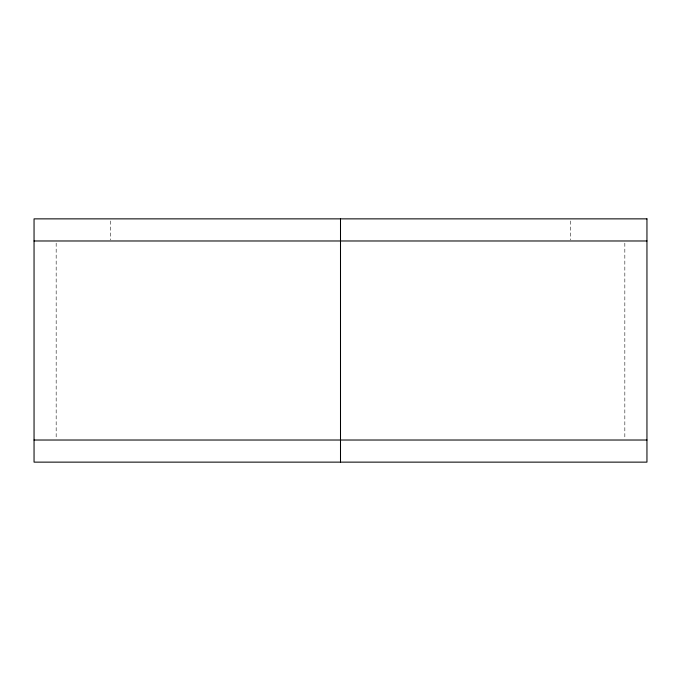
<?xml version="1.0" encoding="UTF-8"?>
<svg xmlns="http://www.w3.org/2000/svg" width="681" height="681" viewBox="0 0 681 681"><rect width="100%" height="100%" fill="white"/><g stroke="black" fill="none" stroke-linecap="round" stroke-linejoin="round"><path stroke-width="0.51" stroke-dasharray="3.4 2.55" d="M624.835 243.091L624.835 437.909M570.337 220.967L570.337 239.925M110.662 220.967L110.662 239.925M56.165 243.091L56.165 437.909"/><path stroke-width="1.02" d="M34.05 240.98L646.95 240.98M34.05 440.02L646.95 440.02M340.5 218.865L340.5 462.135M646.95 218.865L34.05 218.865L34.05 462.135L646.95 462.135L646.95 218.865"/></g></svg>
